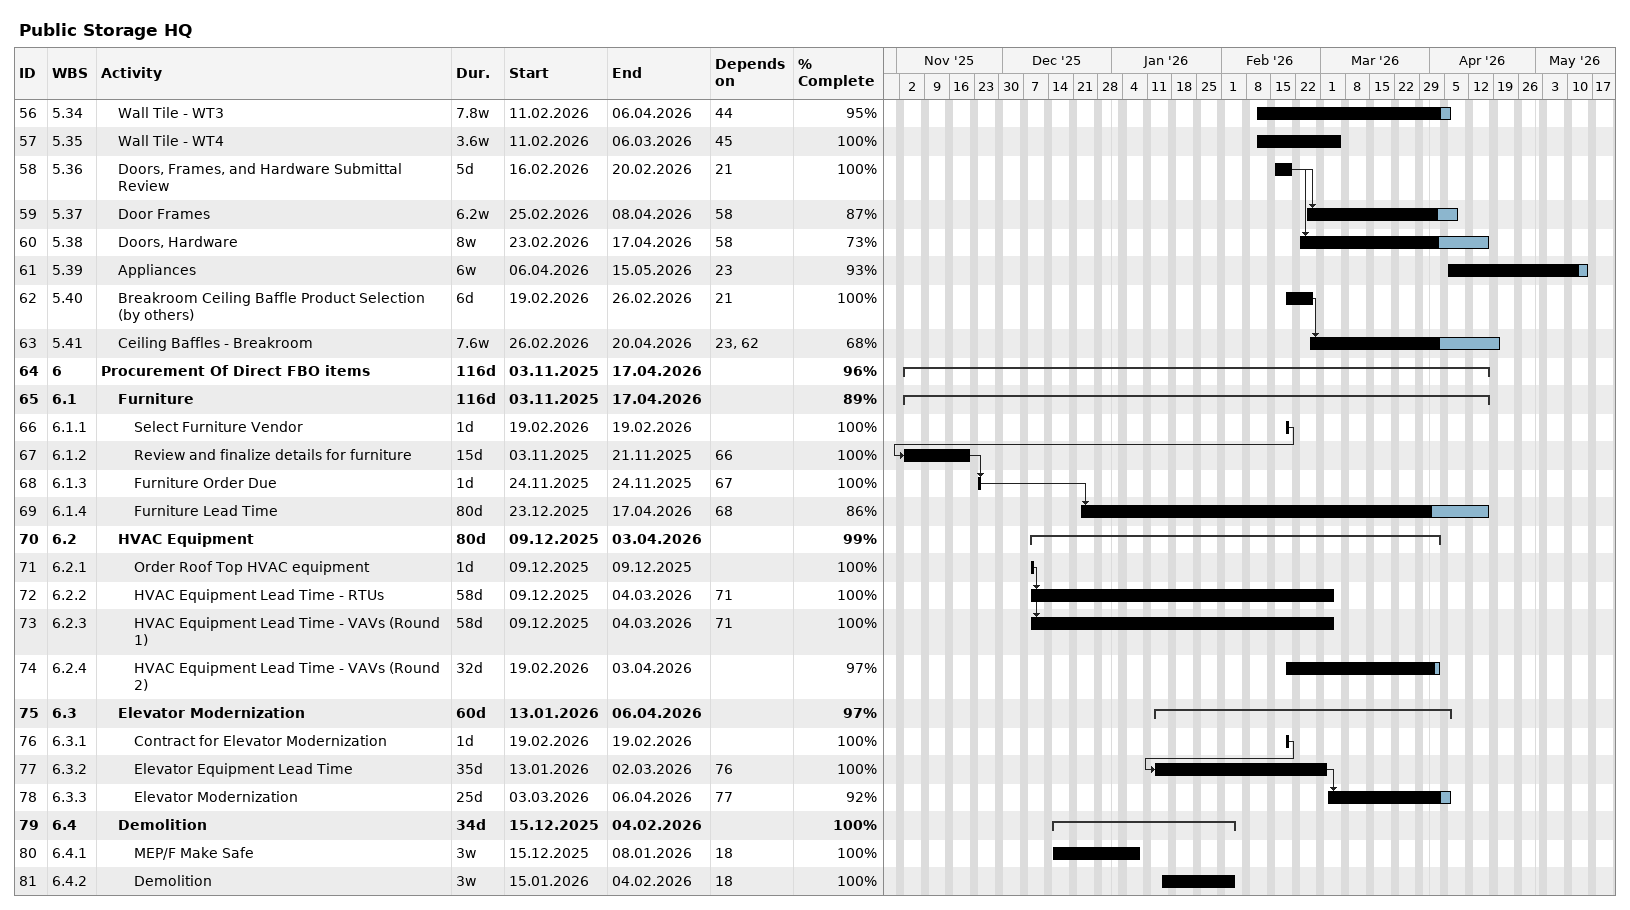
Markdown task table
Public Storage HQ

| ID | WBS | Task | Duration | Start | Finish | Predecessors | % complete |
|---|---|---|---|---|---|---|---|
| 56 | 5.34 | Wall Tile - WT3 | 7.8w | 2026-02-11 | 2026-04-06 | 44 | 95 |
| 57 | 5.35 | Wall Tile - WT4 | 3.6w | 2026-02-11 | 2026-03-06 | 45 | 100 |
| 58 | 5.36 | Doors, Frames, and Hardware Submittal Review | 5d | 2026-02-16 | 2026-02-20 | 21 | 100 |
| 59 | 5.37 | Door Frames | 6.2w | 2026-02-25 | 2026-04-08 | 58 | 87 |
| 60 | 5.38 | Doors, Hardware | 8w | 2026-02-23 | 2026-04-17 | 58 | 73 |
| 61 | 5.39 | Appliances | 6w | 2026-04-06 | 2026-05-15 | 23 | 93 |
| 62 | 5.40 | Breakroom Ceiling Baffle Product Selection (by others) | 6d | 2026-02-19 | 2026-02-26 | 21 | 100 |
| 63 | 5.41 | Ceiling Baffles - Breakroom | 7.6w | 2026-02-26 | 2026-04-20 | 23, 62 | 68 |
| 64 | 6 | **Procurement Of Direct FBO items** | 116d | 2025-11-03 | 2026-04-17 |  | 96 |
| 65 | 6.1 | **Furniture** | 116d | 2025-11-03 | 2026-04-17 |  | 89 |
| 66 | 6.1.1 | Select Furniture Vendor | 1d | 2026-02-19 | 2026-02-19 |  | 100 |
| 67 | 6.1.2 | Review and finalize details for furniture | 15d | 2025-11-03 | 2025-11-21 | 66 | 100 |
| 68 | 6.1.3 | Furniture Order Due | 1d | 2025-11-24 | 2025-11-24 | 67 | 100 |
| 69 | 6.1.4 | Furniture Lead Time | 80d | 2025-12-23 | 2026-04-17 | 68 | 86 |
| 70 | 6.2 | **HVAC Equipment** | 80d | 2025-12-09 | 2026-04-03 |  | 99 |
| 71 | 6.2.1 | Order Roof Top HVAC equipment | 1d | 2025-12-09 | 2025-12-09 |  | 100 |
| 72 | 6.2.2 | HVAC Equipment Lead Time - RTUs | 58d | 2025-12-09 | 2026-03-04 | 71 | 100 |
| 73 | 6.2.3 | HVAC Equipment Lead Time - VAVs (Round 1) | 58d | 2025-12-09 | 2026-03-04 | 71 | 100 |
| 74 | 6.2.4 | HVAC Equipment Lead Time - VAVs (Round 2) | 32d | 2026-02-19 | 2026-04-03 |  | 97 |
| 75 | 6.3 | **Elevator Modernization** | 60d | 2026-01-13 | 2026-04-06 |  | 97 |
| 76 | 6.3.1 | Contract for Elevator Modernization | 1d | 2026-02-19 | 2026-02-19 |  | 100 |
| 77 | 6.3.2 | Elevator Equipment Lead Time | 35d | 2026-01-13 | 2026-03-02 | 76 | 100 |
| 78 | 6.3.3 | Elevator Modernization | 25d | 2026-03-03 | 2026-04-06 | 77 | 92 |
| 79 | 6.4 | **Demolition** | 34d | 2025-12-15 | 2026-02-04 |  | 100 |
| 80 | 6.4.1 | MEP/F Make Safe | 3w | 2025-12-15 | 2026-01-08 | 18 | 100 |
| 81 | 6.4.2 | Demolition | 3w | 2026-01-15 | 2026-02-04 | 18 | 100 |
